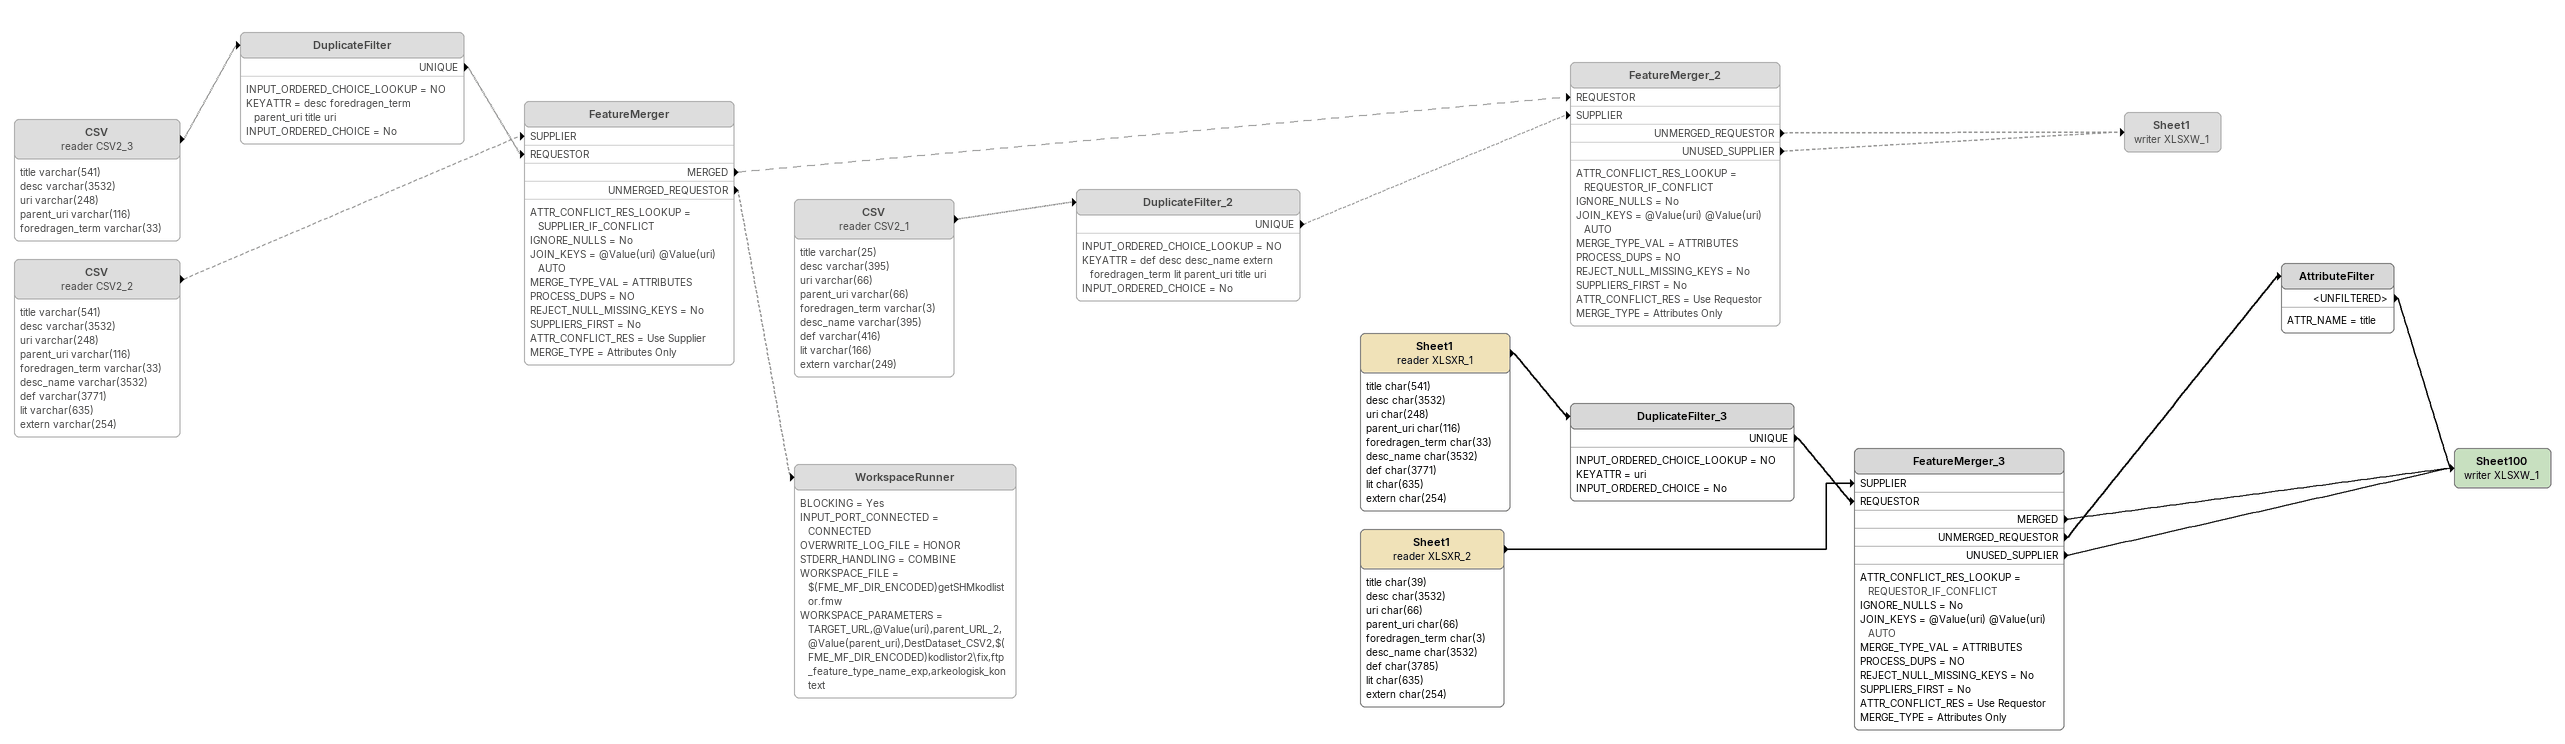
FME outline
CSV (reader CSV2_3) [off]
    attributes: title varchar(541), desc varchar(3532), uri varchar(248), parent_uri varchar(116), foredragen_term varchar(33)
    -> DuplicateFilter [off]
DuplicateFilter [off]
    INPUT_ORDERED_CHOICE_LOOKUP = NO
    KEYATTR = desc foredragen_term parent_uri title uri
    INPUT_ORDERED_CHOICE = No
    UNIQUE -> FeatureMerger [REQUESTOR] [off]
CSV (reader CSV2_2) [off]
    attributes: title varchar(541), desc varchar(3532), uri varchar(248), parent_uri varchar(116), foredragen_term varchar(33), desc_name varchar(3532), def varchar(3771), lit varchar(635), extern varchar(254)
    -> FeatureMerger [SUPPLIER] [off]
FeatureMerger [off]
    ATTR_CONFLICT_RES_LOOKUP = SUPPLIER_IF_CONFLICT
    IGNORE_NULLS = No
    JOIN_KEYS = @Value(uri) @Value(uri) AUTO
    MERGE_TYPE_VAL = ATTRIBUTES
    PROCESS_DUPS = NO
    REJECT_NULL_MISSING_KEYS = No
    SUPPLIERS_FIRST = No
    ATTR_CONFLICT_RES = Use Supplier
    MERGE_TYPE = Attributes Only
    MERGED -> FeatureMerger_2 [REQUESTOR] [off]
    UNMERGED_REQUESTOR -> WorkspaceRunner [off]
WorkspaceRunner [off]
    BLOCKING = Yes
    INPUT_PORT_CONNECTED = CONNECTED
    OVERWRITE_LOG_FILE = HONOR
    STDERR_HANDLING = COMBINE
    WORKSPACE_FILE = $(FME_MF_DIR_ENCODED)getSHMkodlistor.fmw
    WORKSPACE_PARAMETERS = TARGET_URL,@Value(uri),parent_URL_2,@Value(parent_uri),DestDataset_CSV2,$(FME_MF_DIR_ENCODED)kodlistor2\fix,ftp_feature_type_name_exp,arkeologisk_kontext
CSV (reader CSV2_1) [off]
    attributes: title varchar(25), desc varchar(395), uri varchar(66), parent_uri varchar(66), foredragen_term varchar(3), desc_name varchar(395), def varchar(416), lit varchar(166), extern varchar(249)
    -> DuplicateFilter_2 [off]
DuplicateFilter_2 [off]
    INPUT_ORDERED_CHOICE_LOOKUP = NO
    KEYATTR = def desc desc_name extern foredragen_term lit parent_uri title uri
    INPUT_ORDERED_CHOICE = No
    UNIQUE -> FeatureMerger_2 [SUPPLIER] [off]
FeatureMerger_2 [off]
    ATTR_CONFLICT_RES_LOOKUP = REQUESTOR_IF_CONFLICT
    IGNORE_NULLS = No
    JOIN_KEYS = @Value(uri) @Value(uri) AUTO
    MERGE_TYPE_VAL = ATTRIBUTES
    PROCESS_DUPS = NO
    REJECT_NULL_MISSING_KEYS = No
    SUPPLIERS_FIRST = No
    ATTR_CONFLICT_RES = Use Requestor
    MERGE_TYPE = Attributes Only
    UNMERGED_REQUESTOR -> Sheet1 (writer XLSXW_1) [off]
    UNUSED_SUPPLIER -> Sheet1 (writer XLSXW_1) [off]
Sheet1 (writer XLSXW_1) [off]
Sheet1 (reader XLSXR_1)
    attributes: title char(541), desc char(3532), uri char(248), parent_uri char(116), foredragen_term char(33), desc_name char(3532), def char(3771), lit char(635), extern char(254)
    -> DuplicateFilter_3
DuplicateFilter_3
    INPUT_ORDERED_CHOICE_LOOKUP = NO
    KEYATTR = uri
    INPUT_ORDERED_CHOICE = No
    UNIQUE -> FeatureMerger_3 [REQUESTOR]
Sheet1 (reader XLSXR_2)
    attributes: title char(39), desc char(3532), uri char(66), parent_uri char(66), foredragen_term char(3), desc_name char(3532), def char(3785), lit char(635), extern char(254)
    -> FeatureMerger_3 [SUPPLIER]
FeatureMerger_3
    ATTR_CONFLICT_RES_LOOKUP = REQUESTOR_IF_CONFLICT
    IGNORE_NULLS = No
    JOIN_KEYS = @Value(uri) @Value(uri) AUTO
    MERGE_TYPE_VAL = ATTRIBUTES
    PROCESS_DUPS = NO
    REJECT_NULL_MISSING_KEYS = No
    SUPPLIERS_FIRST = No
    ATTR_CONFLICT_RES = Use Requestor
    MERGE_TYPE = Attributes Only
    MERGED -> Sheet100 (writer XLSXW_1)
    UNMERGED_REQUESTOR -> AttributeFilter
    UNUSED_SUPPLIER -> Sheet100 (writer XLSXW_1)
AttributeFilter
    ATTR_NAME = title
    <UNFILTERED> -> Sheet100 (writer XLSXW_1)
Sheet100 (writer XLSXW_1)
